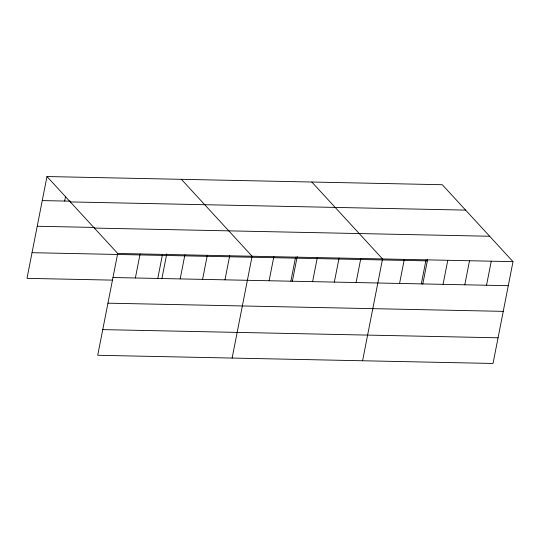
<?xml version="1.0" encoding="UTF-8"?>
<svg xmlns="http://www.w3.org/2000/svg" width="540" height="540" viewBox="0 0 540 540"><rect width="100%" height="100%" fill="white"/><g stroke="black" fill="none" stroke-linecap="round" stroke-linejoin="round"><path stroke-width="0.81" d="M46.973 176.54L117.693 253.463L97.72 355.28L493.027 363.461L513 261.644L442.28 184.721L46.973 176.54L27 278.357L112.455 280.125M64.658 201.056L65.603 196.243M135.378 277.978L140.096 253.928M157.781 278.444L162.5 254.394M161.879 278.728L166.766 253.82M180.178 278.91L184.896 254.853M202.581 279.369L207.299 255.319M224.978 279.835L229.696 255.785M232.126 358.061L252.099 256.244L181.379 179.321M269.123 280.746L273.841 256.696M290.864 281.198L295.582 257.148M292.329 281.428L297.216 256.52M312.606 281.651L317.324 257.594M334.348 282.096L339.066 258.046M356.089 282.548L360.808 258.498M362.576 360.761L382.55 258.944L311.83 182.021M399.573 283.446L404.291 259.396M421.315 283.898L426.033 259.848M422.773 284.128L427.66 259.22M443.057 284.351L447.775 260.293M464.798 284.796L469.517 260.746M486.54 285.248L491.258 261.198M42.255 200.59L70.463 201.17M70.315 201.926L465.615 210.107M37.22 226.253L94.466 227.435M94.358 228.076L489.665 236.257M117.693 253.463L513 261.644M32.036 252.693L427.336 260.874M112.975 277.519L508.282 285.694M107.939 303.176L503.246 311.357M102.755 329.616L498.062 337.797"/></g></svg>
